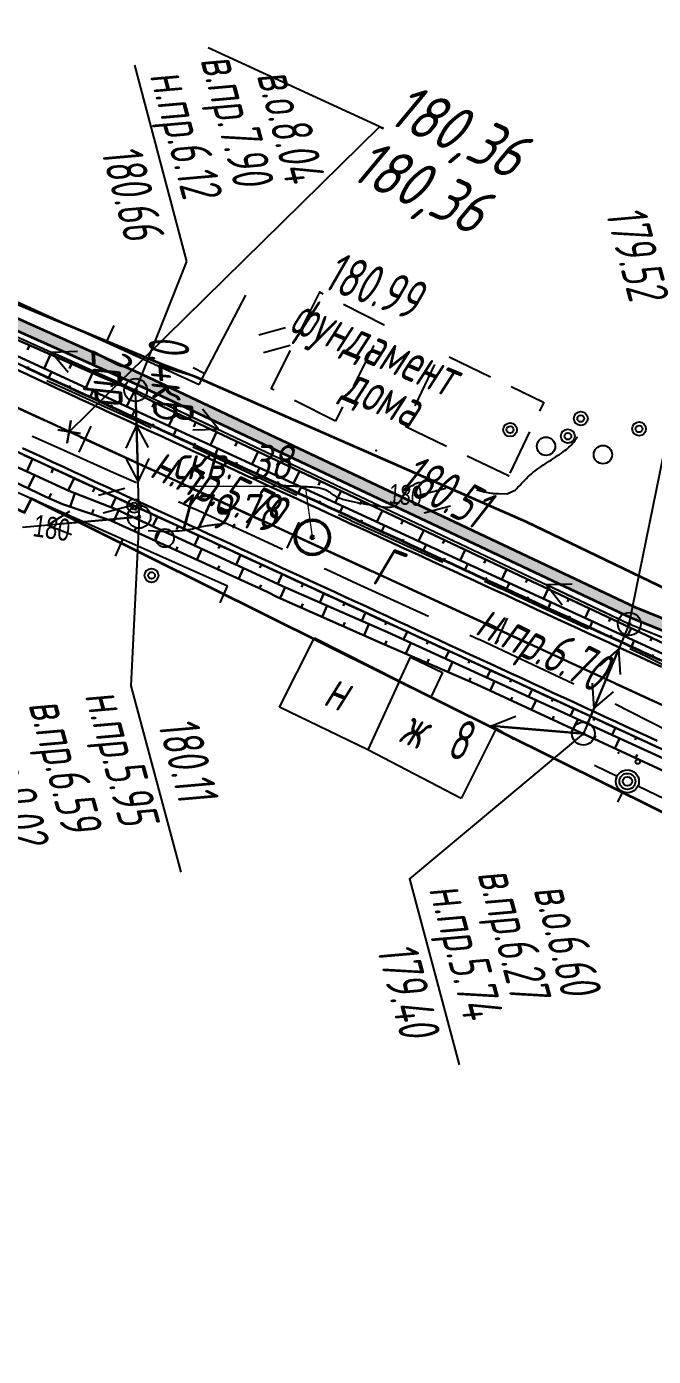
# Model space of a CAD drawing. Header units: millimetres. Extents: x -1799 to 6962, y -1020 to 4121.
# Drawn here: x 5882.1 to 5936.8, y 301.5 to 417.5 of the extents above; entities that cross this region are included whole.
import ezdxf
from ezdxf import colors
from ezdxf.entities.mleader import LeaderData, LeaderLine
from ezdxf.math import Vec2, Vec3

# ---------------------------------------------------------------- set-up
doc = ezdxf.new("R2010")
doc.units = ezdxf.units.MM
for name, pattern in [('CONTI', [0]), ('DASHED', [0.75, 0.5, -0.25]), ('STROT', [1.7, 0.5, -1.2])]:
    doc.linetypes.add(name, pattern=pattern)
for name, color, linetype, lineweight in [('10', 1, 'Continuous', 35), ('геология', 7, 'Continuous', 20), ('КОПИЯ_ОСЬ_13_ОТКОСЫ', 7, 'Continuous', 30), ('КОПИЯ_ОСЬ_ГРАНИЦЫ_ПОЛОС', 7, 'Continuous', 30), ('ОСЬ_ВЕРХ_ПОКРЫТИЯ_ГРАНИЦЫ_ПОЛОС', 7, 'Continuous', 30), ('ОСЬ_ВЕРХ_ПОКРЫТИЯ_ОСЬ', 1, 'Continuous', 30), ('Ось_примыкания', 1, 'Continuous', 35), ('Отметки', 5, 'Continuous', 30), ('Тротуар', 40, 'Continuous', 35)]:
    doc.layers.add(name, color=color, linetype=linetype, lineweight=lineweight)
for name, color, linetype in [('GOR_BDEFAULT', 212, 'CONTI'), ('NAD_MDEFAULT', 7, 'CONTI'), ('PI_OTDEFAULT', 172, 'CONTI'), ('PI_TTDEFAULT', 5, 'CONTI'), ('SIT_LDEFAULT', 7, 'CONTI'), ('USLZNDEFAULT', 7, 'CONTI'), ('ZAPSKDEFAULT', 7, 'CONTI'), ('КОПИЯ_ОСЬ_ТАНГЕНСЫ', 1, 'Continuous'), ('ОСЬ_ВЕРХ_ПОКРЫТИЯ_ПИКЕТЫ', 1, 'Continuous'), ('ОСЬ_ВЕРХ_ПОКРЫТИЯ_ТАНГЕНСЫ', 1, 'Continuous'), ('разметка', 7, 'Continuous')]:
    doc.layers.add(name, color=color, linetype=linetype)
doc.styles.add('eskd', font='spds.shx', dxfattribs={"width": 1.2, "oblique": 15})
doc.styles.add('SHRFT', font='TXT', dxfattribs={"width": 3.5})
doc.styles.add('ГОСТ', font='', dxfattribs={"oblique": 15, "height": 4})
doc.styles.get('ГОСТ').set_extended_font_data('GOST type A')

# ---------------------------------------------------------------- blocks, each defined once
blk = doc.blocks.new('BL_2011')
at = {"color": 0}
for p, q in [((0, 0), (0, 2.4)), ((1.6, 0), (1.6, 2.4))]:
    blk.add_line(p, q, dxfattribs=at)
blk = doc.blocks.new('BL_26')
at = {"color": 0}
for radius in [1, 0.1]:
    blk.add_circle((0, 0), radius, dxfattribs=at)
blk = doc.blocks.new('_None')
blk = doc.blocks.new('Крест')
at = {"layer": 'Отметки'}
for points in [[(-1, 0), (1, 0)], [(0, 1), (0, -1)]]:
    blk.add_lwpolyline(points, dxfattribs=at)

msp = doc.modelspace()

# ---------------------------------------------------------------- hatches: boundary and pattern name
at = {"layer": 'Тротуар', "lineweight": 30, "ltscale": 7}
msp.add_hatch(color=256, dxfattribs=at).paths.add_polyline_path([(6126.93, 278.03), (6128.44, 277.16), (6164.58, 261.24), (6199.39, 245.62), (6226.97, 230.84), (6234.07, 227.17), (6244.62, 221.45), (6251.57, 217.48), (6258.38, 213.28), (6265.07, 209.03), (6265.61, 209.87), (6258.91, 214.13), (6252.08, 218.34), (6245.11, 222.33), (6234.54, 228.05), (6227.43, 231.73), (6199.83, 246.52), (6164.99, 262.16), (6128.89, 278.06), (6116.33, 285.28), (6112.6, 286.99), (6104.1, 289.89), (6095.38, 292.11), (6094.03, 292.72), (6062.64, 308.7), (6052.76, 311.67), (6041.92, 316.6), (6020.57, 327.79), (5984.47, 344.04), (5959.44, 357.04), (5935.19, 366.88), (5892.2, 387.18), (5867.01, 398.47), (5831.4, 414.86), (5813.14, 422.32), (5796.74, 430.05), (5796.21, 429.2), (5812.75, 421.4), (5831, 413.94), (5859.27, 400.94), (5860.18, 400.52), (5866.6, 397.56), (5891.79, 386.27), (5934.79, 365.97), (5959.02, 356.13), (5984.04, 343.14), (6020.13, 326.89), (6041.48, 315.7), (6052.4, 310.73), (6062.26, 307.76), (6093.58, 291.83), (6095.05, 291.17), (6103.85, 288.92), (6112.23, 286.06), (6115.87, 284.39), (6121.96, 280.89), (6122.83, 280.39)])

# ---------------------------------------------------------------- linework, layer by layer
at = {"linetype": 'Continuous'}
for points in [[(5891.91, 374.76), (5891.19, 360.01), (5895.54, 343.76)], [(5930.67, 355.85), (5915.49, 343.19), (5919.84, 326.95)]]:
    msp.add_lwpolyline(points, dxfattribs=at)
at = {"layer": '10'}
for points in [[(5786.74, 494.34), (5773.31, 448.93), (5770.46, 448.84), (5765.8, 429.63), (5881.92, 375.14), (5882.53, 376.34), (5928.45, 353.52), (5932.49, 351.51), (5960.74, 337.48), (5984.33, 327.54), (6003.88, 317.88), (6062.47, 290.82), (6094.52, 277.49), (6108.04, 270.76), (6136.07, 258.6), (6190.03, 235.2), (6188.73, 232.34), (6197.67, 228.19), (6198.35, 229.81), (6243.16, 208.23)], [(6235.36, 230.3), (6147.93, 271.03), (6052.21, 315.41), (6051.2, 312.85), (6042.01, 316.77), (6043.26, 319.76), (5995.91, 340.54), (5925.66, 374.33), (5896.87, 386.95), (5894.01, 388.01), (5868.48, 398.59), (5869.48, 400.59), (5830.78, 418.89), (5830.03, 416.85), (5785.34, 439.04), (5802.25, 489.52)]]:
    msp.add_lwpolyline(points, dxfattribs=at)
at = {"layer": 'GOR_BDEFAULT', "color": 212, "elevation": 180, "flags": 128}
for points in [[(5921.33, 377.1), (5921.57, 377.04), (5921.8, 376.99), (5922, 376.94), (5922.18, 376.91), (5922.34, 376.88), (5922.48, 376.85), (5922.61, 376.83), (5922.73, 376.81), (5922.83, 376.8), (5922.92, 376.79), (5923, 376.79), (5923.07, 376.78), (5923.14, 376.78), (5923.2, 376.78), (5923.26, 376.78), (5923.99, 376.76), (5924.72, 377.09), (5924.8, 377.16), (5924.87, 377.24), (5924.96, 377.33), (5925.05, 377.42), (5925.14, 377.52), (5925.24, 377.63), (5925.35, 377.74), (5925.46, 377.86), (5925.58, 377.98), (5925.7, 378.1), (5925.83, 378.23), (5925.97, 378.35), (5926.12, 378.48), (5926.27, 378.61), (5926.43, 378.74), (5926.6, 378.87), (5926.77, 379), (5926.95, 379.12), (5927.13, 379.25), (5927.32, 379.37), (5927.51, 379.49), (5927.69, 379.62), (5927.88, 379.74), (5928.06, 379.85), (5928.24, 379.97), (5928.42, 380.09), (5928.59, 380.2), (5928.75, 380.31), (5928.9, 380.42), (5929.04, 380.53), (5929.18, 380.63), (5929.3, 380.73), (5929.41, 380.83), (5929.51, 380.93), (5929.6, 381.02), (5929.69, 381.11), (5929.76, 381.2), (5929.83, 381.28), (5929.89, 381.36), (5929.94, 381.43), (5929.99, 381.5), (5930.04, 381.56), (5930.07, 381.62), (5930.11, 381.68), (5930.13, 381.72)], [(5904.15, 377.5), (5904.23, 377.49), (5904.33, 377.49), (5904.44, 377.48), (5904.55, 377.48), (5904.67, 377.48), (5904.8, 377.47), (5904.94, 377.47), (5905.08, 377.46), (5905.22, 377.45), (5905.37, 377.45), (5905.52, 377.44), (5905.67, 377.43), (5905.82, 377.43), (5905.98, 377.42), (5906.13, 377.41), (5906.28, 377.41), (5906.43, 377.4), (5906.58, 377.39), (5906.72, 377.38), (5906.86, 377.37), (5907, 377.36), (5907.14, 377.35), (5907.27, 377.33), (5907.39, 377.32), (5907.52, 377.3), (5907.63, 377.28), (5907.75, 377.26), (5907.85, 377.23), (5907.95, 377.2), (5908.05, 377.17), (5908.13, 377.14), (5908.21, 377.1), (5908.29, 377.06), (5908.36, 377.02), (5908.43, 376.97), (5908.5, 376.93), (5908.57, 376.88), (5908.63, 376.83), (5908.7, 376.78), (5908.76, 376.73), (5908.83, 376.68), (5908.9, 376.64), (5908.98, 376.59), (5909.06, 376.54), (5909.14, 376.5), (5909.23, 376.46), (5909.33, 376.42), (5909.43, 376.38), (5909.54, 376.34), (5909.65, 376.3), (5909.77, 376.27), (5909.89, 376.24), (5910.01, 376.2), (5910.14, 376.17), (5910.27, 376.14), (5910.4, 376.12), (5910.53, 376.09), (5910.66, 376.06), (5910.79, 376.04), (5910.93, 376.01), (5911.06, 375.99), (5911.19, 375.96), (5911.32, 375.94), (5911.45, 375.91), (5911.58, 375.89), (5911.71, 375.87), (5911.84, 375.85), (5911.97, 375.82), (5912.1, 375.8), (5912.23, 375.78), (5912.36, 375.76), (5912.49, 375.74), (5912.61, 375.72), (5912.74, 375.7), (5912.87, 375.68), (5912.99, 375.66), (5913.12, 375.64), (5913.24, 375.62), (5913.36, 375.61), (5913.48, 375.6), (5913.6, 375.59), (5913.72, 375.59), (5913.84, 375.6), (5913.95, 375.62), (5914.06, 375.65), (5914.16, 375.69), (5914.26, 375.74), (5914.36, 375.8), (5914.46, 375.88), (5914.55, 375.97), (5914.63, 376.08), (5914.71, 376.2), (5914.8, 376.33), (5914.88, 376.47), (5914.97, 376.61), (5915.06, 376.76), (5915.16, 376.91), (5915.27, 377.05), (5915.39, 377.19), (5915.53, 377.33), (5915.68, 377.45), (5915.86, 377.56), (5916.05, 377.66), (5916.26, 377.74), (5916.5, 377.79)], [(5899.44, 374.17), (5898.82, 374.09), (5898.74, 374.08), (5898.66, 374.07), (5898.57, 374.06), (5898.48, 374.05), (5898.38, 374.04), (5898.28, 374.03), (5898.17, 374.01), (5898.06, 374), (5897.94, 373.98), (5897.81, 373.96), (5897.68, 373.93), (5897.54, 373.91), (5897.39, 373.88), (5897.24, 373.85), (5897.08, 373.81), (5896.91, 373.77), (5896.74, 373.73), (5896.55, 373.69), (5896.35, 373.65), (5896.14, 373.61), (5895.91, 373.57), (5895.66, 373.54), (5895.38, 373.51), (5895.09, 373.49), (5894.77, 373.47), (5894.42, 373.46), (5894.04, 373.46), (5893.63, 373.47), (5893.19, 373.49), (5892.71, 373.52)]]:
    msp.add_lwpolyline(points, dxfattribs=at)
at = {"layer": 'PI_TTDEFAULT', "color": 5}
for p in [(5907.68, 394.34, 180.99), (5912.59, 380.54, 180.51), (5924.14, 378.32, 180.11), (5933.72, 354.18, 179.09)]:
    msp.add_point(p, dxfattribs=at)
at = {"layer": 'SIT_LDEFAULT', "color": 7}
for p, q in [((5891.49, 414.16), (5896.03, 397.02)), ((5866.37, 397.14), (5891.6, 385.81)), ((5896.03, 397.02), (5891.6, 385.81)), ((5879.92, 394.12), (5889.02, 389.98)), ((5897.64, 387.25), (5901.23, 394.1)), ((5906.01, 391.04), (5907.68, 394.35)), ((5907.68, 394.35), (5907.95, 394.21)), ((5909.73, 393.31), (5913.3, 391.51)), ((5889.69, 391.44), (5889.02, 389.98)), ((5913.29, 391.51), (5913.27, 391.48)), ((5934.67, 365.41), (5939.99, 391.63)), ((5889.02, 389.98), (5897.14, 386.29)), ((5886.54, 389.18), (5884.3, 389.09)), ((5890.69, 386.22), (5884.3, 389.09)), ((5884.3, 389.09), (5885.72, 387.36)), ((5903.43, 385.93), (5905.11, 389.26)), ((5912.37, 389.7), (5910.57, 386.13)), ((5918.96, 388.7), (5922.57, 386.98)), ((5896.63, 387.78), (5897.64, 387.25)), ((5915.98, 384.44), (5917.7, 388.05)), ((5885.42, 385.91), (5883.85, 386.62)), ((5897.14, 386.29), (5897.64, 387.25)), ((5888.57, 384.49), (5885.42, 385.92)), ((5891.91, 374.76), (5891.6, 385.81)), ((5891.6, 385.81), (5934.67, 365.41)), ((5892.5, 385.38), (5898.83, 382.39)), ((5903.65, 385.82), (5903.44, 385.93)), ((5903.68, 385.81), (5903.65, 385.82)), ((5924.38, 386.11), (5927.2, 384.77)), ((5891.61, 383.12), (5888.57, 384.49)), ((5891.63, 384.81), (5891.82, 377.81)), ((5898.83, 382.39), (5897.45, 384.15)), ((5909.03, 383.1), (5905.46, 384.9)), ((5909.66, 384.34), (5909.03, 383.1)), ((5927.21, 384.77), (5926.83, 383.98)), ((5892.96, 382.5), (5891.61, 383.12)), ((5882.55, 381.8), (5882.66, 381.75)), ((5882.66, 381.75), (5885.01, 380.71)), ((5891.69, 382.76), (5890.74, 380.73)), ((5891.88, 375.76), (5891.69, 382.76)), ((5892.74, 380.79), (5891.69, 382.76)), ((5896.59, 382.34), (5898.83, 382.39)), ((5918.72, 380.9), (5915.11, 382.62)), ((5925.97, 382.17), (5924.25, 378.56)), ((5885.01, 380.71), (5887.35, 379.68)), ((5898.85, 379.79), (5896.6, 380.83)), ((5887.35, 379.68), (5889.68, 378.63)), ((5890.77, 379.78), (5891.82, 377.81)), ((5891.82, 377.81), (5892.77, 379.84)), ((5901.15, 378.72), (5898.85, 379.79)), ((5924.14, 378.32), (5920.53, 380.04)), ((5889.68, 378.63), (5891.68, 377.74)), ((5903.46, 377.64), (5901.15, 378.72)), ((5905.66, 376.61), (5903.46, 377.63)), ((5890.49, 372.79), (5881.36, 376.86)), ((5895.33, 376.09), (5896.65, 375.49)), ((5881.72, 373.84), (5891.91, 374.76)), ((5885.84, 375.22), (5883.94, 374.04)), ((5890.91, 374.67), (5883.94, 374.04)), ((5896.65, 375.5), (5898.97, 374.44)), ((5910.38, 374.43), (5909.3, 374.93)), ((5882.72, 373.93), (5889.69, 374.56)), ((5883.94, 374.04), (5886.02, 373.22)), ((5898.97, 374.44), (5901.29, 373.38)), ((5913.03, 373.22), (5910.38, 374.42)), ((5889.84, 371.32), (5890.49, 372.79)), ((5899.62, 368.71), (5890.49, 372.79)), ((5901.29, 373.38), (5903.6, 372.31)), ((5916.21, 371.77), (5913.03, 373.22)), ((5903.6, 372.31), (5904.42, 371.93)), ((5918.39, 370.78), (5916.21, 371.77)), ((5908.06, 370.26), (5908.23, 370.18)), ((5908.23, 370.18), (5910.9, 368.95)), ((5910.9, 368.95), (5914.16, 367.46)), ((5923.43, 368.48), (5922.03, 369.12)), ((5929.68, 368.88), (5927.44, 368.83)), ((5898.97, 367.25), (5899.62, 368.71)), ((5927.07, 366.83), (5923.43, 368.49)), ((5933.77, 365.84), (5927.44, 368.83)), ((5927.44, 368.83), (5928.82, 367.07)), ((5914.16, 367.46), (5917.14, 366.09)), ((5930.48, 365.25), (5927.07, 366.83)), ((5934.67, 365.41), (5930.67, 355.85)), ((5934.67, 365.41), (5958.85, 355.66)), ((5920.77, 364.42), (5921.56, 364.06)), ((5931.12, 364.95), (5930.48, 365.25)), ((5934.28, 364.49), (5931.58, 358.03)), ((5935.6, 365.04), (5942.09, 362.42)), ((5904.16, 358.16), (5907.2, 364.2)), ((5907.2, 364.2), (5914.63, 360.45)), ((5921.56, 364.07), (5925.28, 362.34)), ((5931.06, 356.77), (5933.76, 363.23)), ((5933.76, 363.23), (5932.06, 361.77)), ((5933.91, 361), (5933.76, 363.23)), ((5936.19, 362.55), (5934.73, 363.25)), ((5914.63, 360.45), (5915.59, 362.5)), ((5915.59, 362.5), (5918.37, 361.19)), ((5925.28, 362.33), (5928.74, 360.71)), ((5938.96, 361.19), (5936.19, 362.55)), ((5918.37, 361.19), (5917.41, 359.14)), ((5914.63, 360.45), (5911.86, 354.44)), ((5914.63, 360.45), (5922.44, 356.53)), ((5928.74, 360.71), (5929.84, 360.18)), ((5931.43, 360.26), (5931.58, 358.03)), ((5931.58, 358.03), (5933.28, 359.49)), ((5933.43, 358.44), (5934.7, 357.81)), ((5911.86, 354.44), (5904.16, 358.16)), ((5924.77, 357.34), (5922.7, 356.51)), ((5934.7, 357.8), (5938.11, 356.07)), ((5923.03, 356.23), (5919.99, 350.19)), ((5922.44, 356.53), (5923.03, 356.23)), ((5930.67, 355.85), (5922.44, 356.53)), ((5929.67, 355.93), (5922.7, 356.51)), ((5922.7, 356.51), (5924.61, 355.35)), ((5923.44, 356.45), (5930.41, 355.87)), ((5919.99, 350.19), (5911.86, 354.44)), ((5933.61, 352.11), (5931.65, 353.06)), ((5934.08, 350.78), (5933.64, 349.88)), ((5940.81, 348.65), (5935.41, 351.25))]:
    msp.add_line(p, q, dxfattribs=at)
for centre, radius in [((5924.27, 382.35), 0.6), ((5930.44, 383.33), 0.6), ((5930.44, 383.33), 0.3), ((5935.52, 382.43), 0.6), ((5924.27, 382.35), 0.3), ((5927.41, 380.91), 0.8), ((5929.31, 381.79), 0.6), ((5929.31, 381.79), 0.3), ((5935.52, 382.43), 0.3), ((5932.37, 380.18), 0.8), ((5891.47, 375.7), 0.6), ((5891.47, 375.7), 0.3), ((5894.15, 372.9), 0.8), ((5892.99, 369.64), 0.6), ((5892.99, 369.64), 0.3), ((5934.51, 351.68), 1), ((5935.42, 353.4), 0.2), ((5934.51, 351.68), 0.7), ((5934.51, 351.68), 0.4)]:
    msp.add_circle(centre, radius, dxfattribs=at)
at = {"layer": 'геология', "color": 1, "linetype": 'Continuous'}
for p, q in [((5895.29, 377.42), (5906.38, 377.42)), ((5906.38, 377.42), (5907, 373.01))]:
    msp.add_line(p, q, dxfattribs=at)
at = {"layer": 'геология', "color": 1, "linetype": 'Continuous', "lineweight": 50}
for radius in [1.5, 0.103]:
    msp.add_circle((5907.03, 372.97), radius, dxfattribs=at)
at = {"layer": 'КОПИЯ_ОСЬ_13_ОТКОСЫ'}
for points in [[(5842.77, 405.88), (6107.47, 283.83), (6119.58, 278.3), (6131.72, 272.82), (6177.88, 252.15), (6186.5, 248.32), (6190.85, 246.37), (6194.33, 244.81), (6202.16, 241.25), (6208.23, 238.43), (6213.42, 235.98), (6216.72, 234.38), (6220.02, 232.77)], [(5839.83, 399.52), (6104.55, 277.47), (6116.69, 271.93), (6128.86, 266.43), (6175.02, 245.76), (6183.6, 241.88), (6187.93, 239.91), (6196.56, 235.94), (6203.43, 232.72), (6208.56, 230.26), (6213.61, 227.8), (6216.81, 226.21), (6220.01, 224.6)], [(5871.2, 394.62), (5888.59, 386.96), (5890.08, 386.36), (5894, 384.35), (5907.56, 377.94), (5908.47, 377.53), (5917.05, 373.45), (5925.64, 369.39), (5943.73, 360.85), (5958.41, 354.48), (5961.91, 352.52), (5980, 343.99), (5982.11, 344.26), (5998.03, 335.34), (6016.4, 327.41)], [(5870.75, 393.63), (5979.72, 343.39), (5981.61, 343.18), (5997.85, 334.95), (6016.08, 326.71)], [(5870.75, 393.63), (5979.72, 343.39), (5981.61, 343.18), (5997.85, 334.95), (6016.08, 326.71)], [(5882.34, 389.71), (5882.17, 389.33)], [(5884.17, 388.9), (5883.63, 387.69)], [(5882.18, 387.7), (5882.27, 387.88)], [(5886, 388.1), (5885.82, 387.69)], [(5884, 386.86), (5884.25, 387.41)], [(5887.83, 387.29), (5887.27, 386.02)], [(5889.67, 386.52), (5889.5, 386.09)], [(5867.06, 385.64), (5885.77, 377.02), (5889.88, 375.41), (5904.41, 368.72), (5913.57, 364.7), (5954.48, 345.96), (5958.11, 344.29), (5976.15, 335.65), (5977.92, 335.19), (5994.37, 327.39), (6012.5, 318.96)], [(5867.06, 385.64), (5885.77, 377.02), (5889.88, 375.41), (5904.41, 368.72), (5913.57, 364.7), (5954.48, 345.96), (5958.11, 344.29), (5976.15, 335.65), (5977.92, 335.19), (5994.37, 327.39), (6012.5, 318.96)], [(5885.82, 386.03), (5885.9, 386.21)], [(5887.63, 385.19), (5887.88, 385.73)], [(5891.47, 385.65), (5890.82, 384.38)], [(5866.63, 384.7), (5883.78, 376.51), (5885.23, 375.85), (5889.43, 374.44), (5903.07, 368.2), (5903.97, 367.76), (5913.12, 363.72), (5921.37, 360.12), (5939.53, 351.74), (5954.01, 344.94), (5957.69, 343.36), (5975.96, 335.23), (5977.83, 335), (5994.2, 327.03), (6012.32, 318.56)], [(5889.45, 384.35), (5889.53, 384.53)], [(5891.27, 383.52), (5891.52, 384.06)], [(5893.25, 384.74), (5893.04, 384.31)], [(5893.08, 382.68), (5893.16, 382.86)], [(5895.05, 383.86), (5894.49, 382.69)], [(5896.86, 383), (5896.67, 382.61)], [(5894.9, 381.84), (5895.15, 382.38)], [(5898.66, 382.15), (5898.13, 381.01)], [(5896.71, 381), (5896.8, 381.18)], [(5898.53, 380.17), (5898.78, 380.71)], [(5900.47, 381.29), (5900.29, 380.91)], [(5882.6, 379.8), (5882.1, 378.71)], [(5900.35, 379.33), (5900.43, 379.51)], [(5902.28, 380.44), (5901.76, 379.34)], [(5904.09, 379.58), (5903.91, 379.22)], [(5882.24, 377.25), (5882.78, 378.39)], [(5884.42, 378.96), (5884.25, 378.6)], [(5902.16, 378.49), (5902.41, 379.03)], [(5905.9, 378.73), (5905.39, 377.66)], [(5886.23, 378.13), (5885.73, 377.04)], [(5888.05, 377.29), (5887.88, 376.93)], [(5903.98, 377.65), (5904.06, 377.83)], [(5905.79, 376.82), (5906.05, 377.36)], [(5907.71, 377.88), (5907.55, 377.52)], [(5909.52, 377.03), (5909.02, 375.99)], [(5884.04, 376.39), (5884.22, 376.78)], [(5885.89, 375.63), (5886.29, 376.82)], [(5889.87, 376.45), (5889.46, 375.58)], [(5907.61, 375.98), (5907.69, 376.16)], [(5911.33, 376.17), (5911.16, 375.83)], [(5887.79, 374.99), (5887.92, 375.39)], [(5889.67, 374.33), (5890.12, 375.3)], [(5891.68, 375.61), (5891.55, 375.32)], [(5893.5, 374.78), (5893.11, 373.93)], [(5909.43, 375.14), (5909.68, 375.69)], [(5913.13, 375.31), (5912.65, 374.31)], [(5891.49, 373.5), (5891.64, 373.82)], [(5893.31, 372.66), (5893.75, 373.63)], [(5895.32, 373.94), (5895.18, 373.66)], [(5911.24, 374.3), (5911.33, 374.49)], [(5913.06, 373.47), (5913.31, 374.01)], [(5914.94, 374.46), (5914.78, 374.12)], [(5916.74, 373.6), (5916.29, 372.64)], [(5897.13, 373.1), (5896.74, 372.25)], [(5914.88, 372.63), (5914.96, 372.81)], [(5918.55, 372.74), (5918.4, 372.42)], [(5895.13, 371.83), (5895.27, 372.15)], [(5896.95, 371), (5897.38, 371.95)], [(5898.95, 372.27), (5898.82, 371.98)], [(5900.76, 371.43), (5900.37, 370.58)], [(5916.69, 371.79), (5916.94, 372.34)], [(5920.36, 371.88), (5919.92, 370.96)], [(5898.76, 370.17), (5898.91, 370.48)], [(5900.58, 369.33), (5901.02, 370.28)], [(5902.58, 370.59), (5902.45, 370.31)], [(5918.51, 370.95), (5918.59, 371.14)], [(5920.33, 370.12), (5920.58, 370.66)], [(5922.17, 371.03), (5922.02, 370.72)], [(5923.97, 370.17), (5923.56, 369.29)], [(5904.4, 369.75), (5904, 368.9)], [(5906.21, 368.92), (5906.08, 368.63)], [(5922.14, 369.28), (5922.23, 369.46)], [(5923.96, 368.44), (5924.21, 368.99)], [(5925.78, 369.32), (5925.64, 369.02)], [(5902.4, 368.5), (5902.55, 368.82)], [(5904.21, 367.66), (5904.64, 368.61)], [(5908.03, 368.08), (5907.66, 367.29)], [(5925.77, 367.61), (5925.86, 367.79)], [(5927.59, 368.47), (5927.19, 367.61)], [(5906.04, 366.85), (5906.18, 367.17)], [(5907.87, 366.04), (5908.3, 367.01)], [(5909.85, 367.24), (5909.72, 366.98)], [(5927.59, 366.77), (5927.84, 367.31)], [(5929.4, 367.61), (5929.27, 367.33)], [(5931.21, 366.76), (5930.82, 365.94)], [(5909.7, 365.23), (5909.84, 365.55)], [(5911.66, 366.4), (5911.33, 365.68)], [(5911.53, 364.42), (5911.96, 365.4)], [(5913.48, 365.57), (5913.37, 365.32)], [(5929.41, 365.93), (5929.49, 366.11)], [(5931.22, 365.09), (5931.47, 365.64)], [(5933.02, 365.9), (5932.89, 365.63)], [(5915.29, 364.73), (5914.98, 364.05)], [(5933.04, 364.26), (5933.12, 364.44)], [(5934.83, 365.05), (5934.45, 364.26)], [(5913.36, 363.62), (5913.5, 363.94)], [(5915.19, 362.82), (5915.61, 363.76)], [(5917.11, 363.89), (5917.01, 363.66)], [(5934.85, 363.42), (5935.11, 363.96)], [(5936.63, 364.2), (5936.51, 363.93)], [(5917.03, 362.02), (5917.17, 362.33)], [(5918.93, 363.05), (5918.62, 362.38)], [(5918.86, 361.22), (5919.24, 362.1)], [(5920.74, 362.22), (5920.64, 361.99)], [(5936.67, 362.58), (5936.75, 362.76)], [(5922.56, 361.38), (5922.25, 360.72)], [(5920.69, 360.42), (5920.82, 360.71)], [(5922.52, 359.59), (5922.9, 360.42)], [(5924.38, 360.54), (5924.27, 360.32)], [(5926.19, 359.7), (5925.89, 359.05)], [(5924.33, 358.75), (5924.46, 359.03)], [(5926.15, 357.92), (5926.54, 358.76)], [(5928.01, 358.87), (5927.91, 358.65)], [(5927.96, 357.08), (5928.09, 357.36)], [(5929.82, 358.03), (5929.53, 357.39)], [(5929.78, 356.24), (5930.17, 357.09)], [(5931.64, 357.19), (5931.54, 356.98)], [(5933.46, 356.35), (5933.16, 355.72)], [(5931.6, 355.4), (5931.73, 355.69)], [(5933.41, 354.56), (5933.81, 355.43)], [(5935.27, 355.52), (5935.18, 355.31)], [(5935.23, 353.73), (5935.36, 354.01)]]:
    msp.add_lwpolyline(points, dxfattribs=at)
at = {"layer": 'КОПИЯ_ОСЬ_ГРАНИЦЫ_ПОЛОС'}
for points in [[(5881.2, 387.6), (5882.11, 387.19), (5883.01, 386.77), (5883.92, 386.35), (5884.83, 385.93), (5885.74, 385.51), (5886.65, 385.09), (5887.55, 384.67), (5888.46, 384.26), (5889.37, 383.84), (5890.28, 383.42), (5891.18, 383), (5892.09, 382.58), (5893, 382.16), (5893.91, 381.75), (5894.81, 381.33), (5895.72, 380.91), (5896.63, 380.49), (5897.54, 380.07), (5898.44, 379.65), (5899.35, 379.23), (5900.26, 378.82), (5901.17, 378.4), (5902.08, 377.98), (5902.98, 377.56), (5903.89, 377.14), (5904.8, 376.72), (5905.71, 376.31), (5906.61, 375.89), (5907.52, 375.47), (5908.43, 375.05), (5909.34, 374.63), (5910.24, 374.21), (5911.15, 373.79), (5912.06, 373.38), (5912.97, 372.96), (5913.88, 372.54), (5914.78, 372.12), (5915.69, 371.7), (5916.6, 371.28), (5917.51, 370.86), (5918.41, 370.45), (5919.32, 370.03), (5920.23, 369.61), (5921.14, 369.19), (5922.04, 368.77), (5922.95, 368.35), (5923.86, 367.94), (5924.77, 367.52), (5925.67, 367.1), (5926.58, 366.68), (5927.49, 366.26), (5928.4, 365.84), (5929.31, 365.42), (5930.21, 365.01), (5931.12, 364.59), (5932.03, 364.17), (5932.94, 363.75), (5933.84, 363.33), (5934.75, 362.91), (5935.66, 362.5), (5936.57, 362.08), (5937.47, 361.66)], [(5881.73, 380.75), (5882.63, 380.34), (5883.54, 379.92), (5884.45, 379.5), (5885.36, 379.08), (5886.26, 378.66), (5887.17, 378.24), (5888.08, 377.82), (5888.99, 377.41), (5889.89, 376.99), (5890.8, 376.57), (5891.71, 376.15), (5892.62, 375.73), (5893.53, 375.31), (5894.43, 374.9), (5895.34, 374.48), (5896.25, 374.06), (5897.16, 373.64), (5898.06, 373.22), (5898.97, 372.8), (5899.88, 372.39), (5900.79, 371.97), (5901.69, 371.55), (5902.6, 371.13), (5903.51, 370.71), (5904.42, 370.29), (5905.32, 369.87), (5906.23, 369.46), (5907.14, 369.04), (5908.05, 368.62), (5908.95, 368.2), (5909.86, 367.78), (5910.77, 367.36), (5911.68, 366.95), (5912.58, 366.53), (5913.49, 366.11), (5914.4, 365.69), (5915.31, 365.27), (5916.21, 364.85), (5917.12, 364.43), (5918.03, 364.02), (5918.94, 363.6), (5919.84, 363.18), (5920.75, 362.76), (5921.66, 362.34), (5922.57, 361.92), (5923.48, 361.51), (5924.38, 361.09), (5925.29, 360.67), (5926.2, 360.25), (5927.11, 359.83), (5928.01, 359.41), (5928.92, 359), (5929.83, 358.58), (5930.74, 358.16), (5931.64, 357.74), (5932.55, 357.32), (5933.46, 356.9), (5934.37, 356.48), (5935.27, 356.07), (5936.18, 355.65), (5937.09, 355.23)]]:
    msp.add_lwpolyline(points, dxfattribs=at)
at = {"layer": 'КОПИЯ_ОСЬ_ТАНГЕНСЫ'}
msp.add_line((5829.08, 408.33), (6117.77, 275.23), dxfattribs=at)
at = {"layer": 'ОСЬ_ВЕРХ_ПОКРЫТИЯ_ГРАНИЦЫ_ПОЛОС'}
msp.add_lwpolyline([(5881.86, 380.14), (5882.77, 379.72), (5883.67, 379.31), (5884.58, 378.89), (5885.49, 378.47), (5886.39, 378.05), (5887.3, 377.63), (5888.21, 377.22), (5889.11, 376.8), (5890.02, 376.38), (5890.93, 375.96), (5891.83, 375.54), (5892.74, 375.13), (5893.65, 374.71), (5894.55, 374.29), (5895.46, 373.87), (5896.37, 373.45), (5897.27, 373.04), (5898.18, 372.62), (5899.08, 372.2), (5899.99, 371.78), (5900.9, 371.36), (5901.8, 370.95), (5902.71, 370.53), (5903.62, 370.11), (5904.52, 369.69), (5905.43, 369.27), (5906.34, 368.86), (5907.24, 368.44), (5908.15, 368.02), (5909.06, 367.6), (5909.96, 367.18), (5910.87, 366.77), (5911.78, 366.35), (5912.68, 365.93), (5913.59, 365.51), (5914.5, 365.09), (5915.4, 364.68), (5916.31, 364.26), (5917.22, 363.84), (5918.12, 363.42), (5919.03, 363), (5919.94, 362.59), (5920.84, 362.17), (5921.75, 361.75), (5922.66, 361.33), (5923.56, 360.91), (5924.47, 360.5), (5925.38, 360.08), (5926.28, 359.66), (5927.19, 359.24), (5928.1, 358.82), (5929, 358.41), (5929.91, 357.99), (5930.82, 357.57), (5931.72, 357.15), (5932.63, 356.73), (5933.54, 356.32), (5934.44, 355.9), (5935.35, 355.48), (5936.26, 355.06), (5937.16, 354.64)], dxfattribs=at)
at = {"layer": 'ОСЬ_ВЕРХ_ПОКРЫТИЯ_ОСЬ'}
msp.add_lwpolyline([(5843.83, 401.53), (6102.79, 282.14), (6102.79, 282.14, 0.00275), (6132.83, 268.49), (6132.83, 268.49), (6176.42, 248.97), (6176.42, 248.97), (6185.44, 244.92), (6189.95, 242.89), (6193.55, 241.25), (6196.25, 240.02), (6198.95, 238.78), (6201.64, 237.53), (6203.43, 236.7), (6205.22, 235.86), (6207.01, 235.01), (6208.8, 234.16), (6210.58, 233.31), (6212.37, 232.45), (6214.15, 231.59), (6215.92, 230.72), (6217.7, 229.85)], format="xyb", dxfattribs=at)
at = {"layer": 'ОСЬ_ВЕРХ_ПОКРЫТИЯ_ПИКЕТЫ'}
for p, q in [((5886.67, 380.4), (5887.72, 382.67)), ((5904.83, 372.03), (5905.88, 374.3)), ((5923, 363.65), (5924.04, 365.92))]:
    msp.add_line(p, q, dxfattribs=at)
at = {"layer": 'ОСЬ_ВЕРХ_ПОКРЫТИЯ_ТАНГЕНСЫ'}
msp.add_line((5829.08, 408.33), (6117.77, 275.23), dxfattribs=at)
at = {"layer": 'Ось_примыкания', "linetype": 'Continuous'}
msp.add_lwpolyline([(5937.37, 362.26), (5936.47, 362.67), (5935.56, 363.09), (5934.65, 363.51), (5933.75, 363.93), (5932.84, 364.35), (5931.93, 364.76), (5931.03, 365.18), (5930.12, 365.6), (5929.21, 366.02), (5928.31, 366.44), (5927.4, 366.85), (5926.49, 367.27), (5925.59, 367.69), (5924.68, 368.11), (5923.77, 368.53), (5922.87, 368.94), (5921.96, 369.36), (5921.05, 369.78), (5920.15, 370.2), (5919.24, 370.62), (5918.33, 371.03), (5917.43, 371.45), (5916.52, 371.87), (5915.61, 372.29), (5914.71, 372.71), (5913.8, 373.12), (5912.9, 373.54), (5911.99, 373.96), (5911.08, 374.38), (5910.18, 374.8), (5909.27, 375.21), (5908.36, 375.63), (5907.46, 376.05), (5906.55, 376.47), (5905.64, 376.89), (5904.74, 377.3), (5903.83, 377.72), (5902.92, 378.14), (5902.02, 378.56), (5901.11, 378.98), (5900.2, 379.39), (5899.3, 379.81), (5898.39, 380.23), (5897.48, 380.65), (5896.58, 381.07), (5895.67, 381.48), (5894.76, 381.9), (5893.86, 382.32), (5892.95, 382.74), (5892.04, 383.16), (5891.14, 383.57), (5890.23, 383.99), (5889.32, 384.41), (5888.42, 384.83), (5887.51, 385.25), (5886.6, 385.66), (5885.7, 386.08), (5884.79, 386.5), (5883.88, 386.92), (5882.98, 387.34), (5882.07, 387.75)], dxfattribs=at)
at = {"layer": 'разметка', "linetype": 'DASHED', "lineweight": 30, "ltscale": 14}
msp.add_lwpolyline([(5877.27, 386.11), (5922.68, 365.18)], dxfattribs=at)
at = {"layer": 'разметка', "linetype": 'STROT', "lineweight": 30, "ltscale": 7}
msp.add_lwpolyline([(5922.68, 365.18), (5922.68, 365.18), (6059.42, 302.13)], dxfattribs=at)
at = {"layer": 'Тротуар', "linetype": 'Continuous'}
for points in [[(5796.21, 429.2), (5796.21, 429.2), (5812.74, 421.4), (5831, 413.94), (5866.6, 397.56), (5891.79, 386.27), (5934.79, 365.97), (5959.02, 356.13), (5984.04, 343.14), (6020.13, 326.89), (6041.48, 315.7), (6052.4, 310.73), (6062.26, 307.76), (6093.58, 291.83)], [(5867.01, 398.47), (5892.2, 387.18), (5935.19, 366.88), (5959.44, 357.04), (5984.47, 344.04), (6020.57, 327.79), (6041.92, 316.6), (6052.76, 311.67), (6062.64, 308.7), (6093.99, 292.74), (6095.38, 292.11), (6104.1, 289.89), (6112.6, 286.99), (6116.33, 285.28), (6128.89, 278.06), (6128.89, 278.06), (6128.89, 278.06), (6128.89, 278.06), (6164.99, 262.16), (6199.83, 246.52), (6227.43, 231.73)]]:
    msp.add_lwpolyline(points, dxfattribs=at)

# ---------------------------------------------------------------- block references
at = {"layer": 'USLZNDEFAULT', "color": 7, "rotation": 322.0000000000001}
for p in [(5891.6, 385.81), (5891.91, 374.76), (5934.67, 365.41), (5930.67, 355.85)]:
    msp.add_blockref('BL_26', p, dxfattribs=at)
at = {"layer": 'ZAPSKDEFAULT', "color": 7, "rotation": 285}
for p in [(5902.35, 390.64), (5888.35, 376.64), (5916.35, 376.64)]:
    msp.add_blockref('BL_2011', p, dxfattribs=at)
at = {"layer": 'Отметки', "rotation": 260.7861031979047}
msp.add_blockref('Крест', (5885.8, 382.18), dxfattribs=at)

# ---------------------------------------------------------------- texts
at = {"layer": 'GOR_BDEFAULT', "color": 212, "style": 'SHRFT', "width": 0.75}
for height, rotation, p in [(1.722, 355.1655, (5913.64, 375.93, 180)), (1.914, 351.5734, (5882.56, 373.08, 180))]:
    msp.add_text('180', height=height, rotation=rotation, dxfattribs=at).set_placement(p)
at = {"layer": 'NAD_MDEFAULT', "color": 7, "style": 'eskd', "oblique": 10, "width": 0.8}
for s, rotation, p in [('в.пр.7.90', 285, (5897.23, 414.62)), ('н.пр.6.12', 285, (5892.82, 413.26)), ('в.о.8.04', 285, (5902.15, 413.28)), ('180.66', 285, (5888.56, 406.66)), ('фундамент', 337.2489, (5904.88, 391.02)), ('0.4кВ', 274, (5892.69, 390.5)), ('2пр', 274, (5887.71, 389.45)), ('дома', 337.2489, (5909.35, 385.09)), ('н.пр.5.79', 334.4424, (5892.72, 378.3)), ('Г', 339.3162, (5912.09, 369)), ('н.пр.6.70', 333.8872, (5921.1, 364.57)), ('н', 337.8952, (5907.87, 358.4)), ('н.пр.5.95', 285, (5887.16, 359.18)), ('в.пр.6.59', 285, (5882.23, 358.39)), ('180.11', 285, (5893.51, 356.73)), ('ж', 337.8952, (5914.48, 355.17)), ('8', 348, (5918.66, 353.8)), ('в.о.9.02', 285, (5878.13, 355.2)), ('в.пр.6.27', 285, (5921.4, 343.62)), ('н.пр.5.74', 285, (5917.17, 342.28)), ('в.о.6.60', 285, (5926.29, 342.24)), ('179.40', 285, (5912.62, 337.06))]:
    msp.add_text(s, height=3.5, rotation=rotation, dxfattribs=at).set_placement(p)
at = {"layer": 'PI_OTDEFAULT', "color": 172, "style": 'eskd', "oblique": 10, "width": 0.8}
for s, rotation, p in [('179.52', 285, (5932.58, 401.31)), ('180.99', 340, (5907.83, 394.73)), ('180.51', 332, (5914.35, 377.3))]:
    msp.add_text(s, height=3.5, rotation=rotation, dxfattribs=at).set_placement(p)
at = {"layer": 'геология', "color": 1, "style": 'ГОСТ', "oblique": 15}
for s, p in [('скв. 38', (5894.8, 378.02)), ('179.78', (5895.08, 373.73))]:
    msp.add_text(s, height=3, rotation=0.1, dxfattribs=at).set_placement(p)
at = {"layer": 'Отметки', "color": 0, "style": 'ГОСТ', "oblique": 15}
msp.add_text('180,36', height=4, rotation=335.248, dxfattribs=at).set_placement((5910.2, 404.29))

# ---------------------------------------------------------------- leaders
at = {"layer": 'Отметки', "ltscale": 0.2}
ml = msp.add_multileader_mtext('Standard', dxfattribs=at)
ml.set_content('180,36', color=256, style='ГОСТ')
ml.set_leader_properties()
ml.set_arrow_properties(name='NONE')
ml.build(insert=Vec2(0, 0))
ml.multileader.update_dxf_attribs({"text_left_attachment_type": 6, "text_right_attachment_type": 6, "dogleg_length": 0.36, "arrow_head_size": 2})
ctx = ml.context
ctx.base_point, ctx.arrow_head_size, ctx.landing_gap_size, ctx.plane_origin, ctx.plane_x_axis, ctx.plane_y_axis = Vec3(5913.22, 408.62), 2, 0, Vec3(5852.17, 379.47), Vec3(0.908129, -0.418691), Vec3(0.418691, 0.908129)
ctx.left_attachment, ctx.right_attachment = 6, 6
notes = []
notes.append((ctx, [(0, (1, 1, 0), (5912.89, 408.77), (0.908129, -0.418691), 0.36, [(0, [(5885.8, 382.18)], 0, [])])]))
ctx.mtext.insert, ctx.mtext.text_direction, ctx.mtext.rotation, ctx.mtext.line_spacing_style, ctx.mtext.flow_direction = Vec3(5915.14, 412.8), Vec3(0.908129, -0.418691), 5.851182, 2, 5
for ctx, leaders in notes:
    for number, flags, end, landing, length, lines in leaders:
        leader = LeaderData()
        leader.index, (leader.has_last_leader_line, leader.has_dogleg_vector, leader.attachment_direction) = number, flags
        leader.last_leader_point, leader.dogleg_vector, leader.dogleg_length = Vec3(end), Vec3(landing), length
        for number, points, colour, breaks in lines:
            line = LeaderLine()
            line.index, line.vertices, line.color, line.breaks = number, Vec3.list(points), colors.encode_raw_color(colour), breaks
            leader.lines.append(line)
        ctx.leaders.append(leader)

doc.saveas('drawing.dxf')
